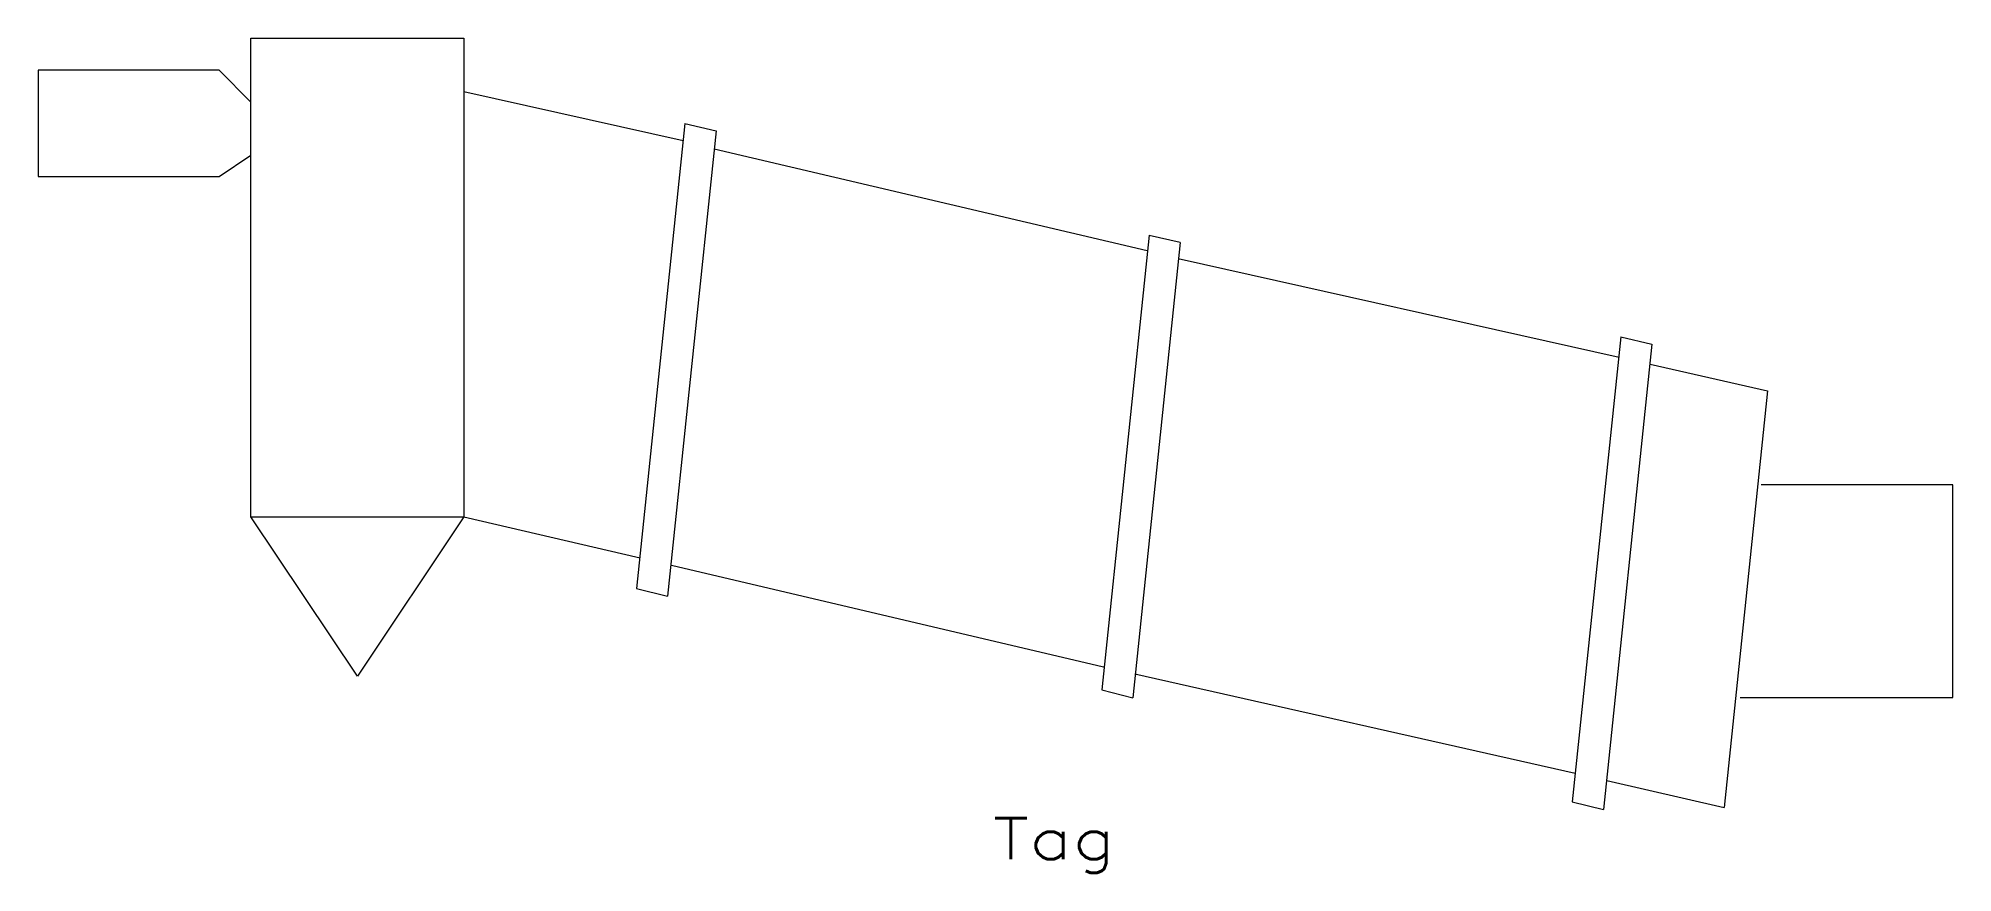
# Model space of a CAD drawing. Header units: inches. Extents: x -29.7 to 29.9, y -13.9 to 12.
import ezdxf
from ezdxf.enums import TextEntityAlignment as Align

# ---------------------------------------------------------------- set-up
doc = ezdxf.new("R2010")
doc.units = ezdxf.units.IN
doc.header["$LTSCALE"] = 12
doc.header["$MEASUREMENT"] = 0
doc.layers.get('0').update_dxf_attribs({"lineweight": 0})
doc.styles.get("Standard").update_dxf_attribs({"font": 'TXT.SHX'})

msp = doc.modelspace()

# ---------------------------------------------------------------- linework, layer by layer
at = {"color": 0, "linetype": 'ByBlock'}
for p, q in [((-23.083, -2.85), (-23.083, 12.048)), ((-23.083, 12.048), (-16.461, 12.048)), ((-16.461, 12.048), (-16.461, -2.85)), ((-24.076, 11.055), (-29.704, 11.055)), ((-29.704, 11.055), (-29.704, 7.744)), ((-23.083, 10.062), (-24.076, 11.055)), ((-16.461, 10.393), (-9.633, 8.862)), ((-9.579, 9.391), (-11.087, -5.085)), ((-8.608, 9.17), (-10.113, -5.324)), ((-9.579, 9.391), (-8.608, 9.17)), ((-24.076, 7.744), (-23.083, 8.406)), ((-8.668, 8.603), (4.814, 5.445)), ((-29.704, 7.744), (-24.076, 7.744)), ((4.871, 5.914), (3.397, -8.242)), ((5.842, 5.692), (4.37, -8.491)), ((4.871, 5.914), (5.84, 5.697)), ((5.777, 5.196), (19.502, 2.122)), ((19.556, 2.752), (18.047, -11.729)), ((20.526, 2.526), (19.022, -11.963)), ((19.556, 2.752), (20.526, 2.526)), ((20.466, 1.903), (24.119, 1.069)), ((24.119, 1.069), (22.773, -11.907)), ((-23.083, -2.85), (-16.461, -2.85)), ((-19.772, -7.816), (-23.083, -2.85)), ((-16.461, -2.85), (-19.772, -7.816)), ((-16.461, -2.85), (-10.97, -4.132)), ((-9.997, -4.355), (3.449, -7.522)), ((-11.087, -5.085), (-10.113, -5.324)), ((4.432, -7.74), (18.139, -10.838)), ((3.397, -8.242), (4.37, -8.491)), ((19.117, -11.067), (22.773, -11.907)), ((18.047, -11.729), (19.022, -11.963))]:
    msp.add_line(p, q, dxfattribs=at)
at = {"color": 0, "linetype": 'ByBlock', "elevation": 0}
msp.add_lwpolyline([(23.267, -8.478), (29.888, -8.478), (29.888, -1.857), (23.929, -1.857)], dxfattribs=at)

# ---------------------------------------------------------------- texts
at = {"linetype": 'Continuous', "width": 1.166667}
msp.add_text('Tag', height=1.272, dxfattribs=at).set_placement((0.008, -13.51), (3.824, -13.51), align=Align.FIT)

doc.saveas('drawing.dxf')
